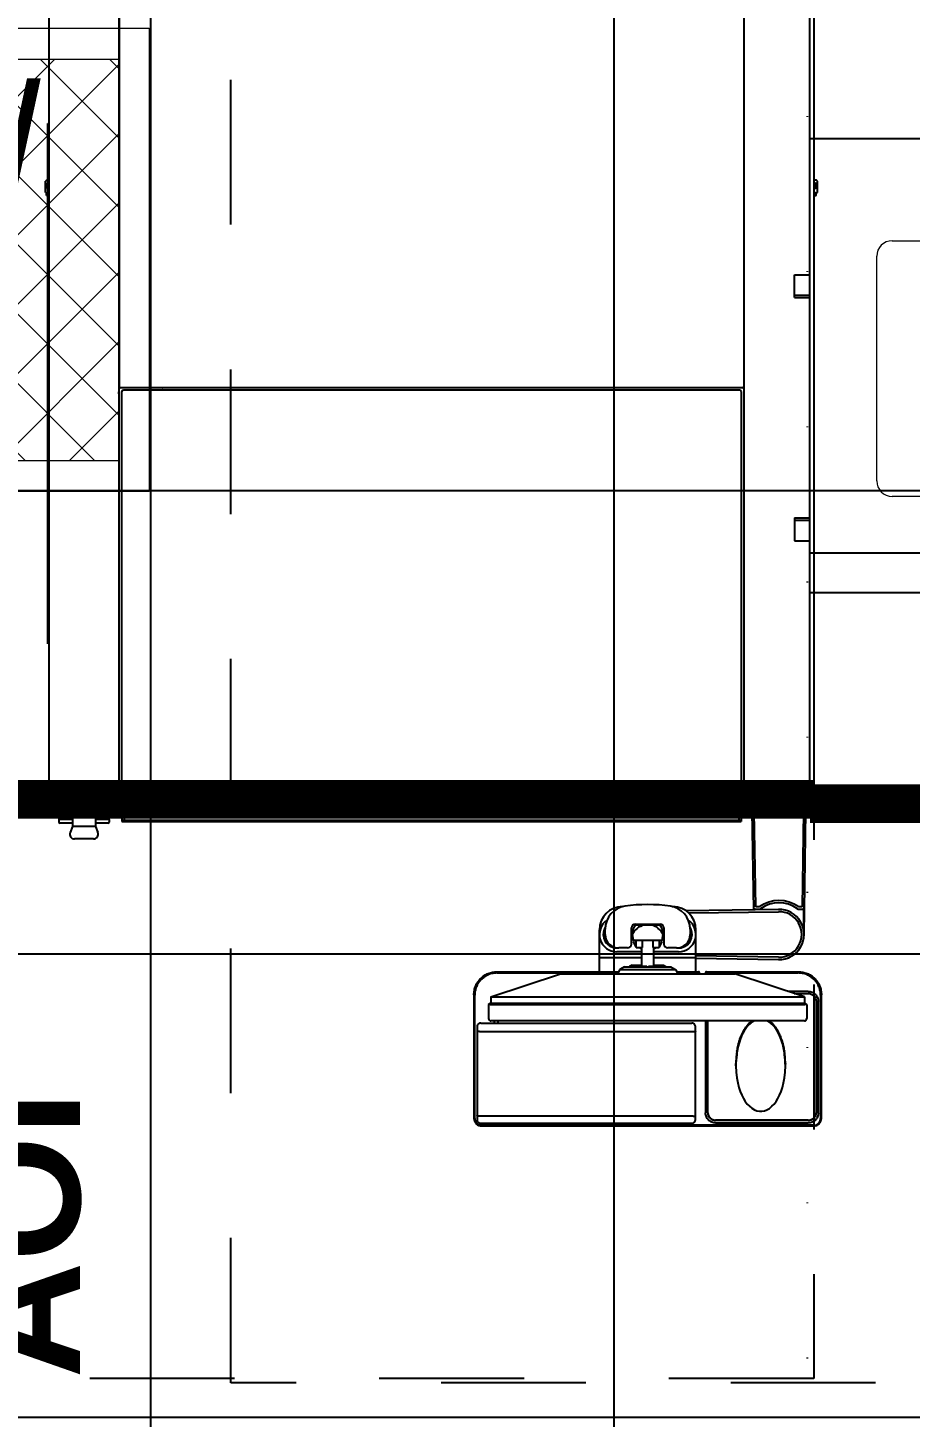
# Model space of a CAD drawing. Header units: centimetres. Extents: x 405564 to 502064, y 46284 to 60634.
# Drawn here: x 455363.8 to 455478.1, y 53962.5 to 54142.5 of the extents above; entities that cross this region are included whole.
import ezdxf
from ezdxf import colors
from ezdxf.entities.mleader import LeaderData, LeaderLine
from ezdxf.math import Vec2, Vec3
from ezdxf.xclip import XClip

# ---------------------------------------------------------------- set-up
doc = ezdxf.new("R2010")
doc.units = ezdxf.units.CM
doc.header["$XCLIPFRAME"] = 0
for name, pattern in [('3+1_3b$0$DASHED', [0.25, 0.125, -0.125]), ('ACAD_ISO07W100', [3, 0, -3]), ('DOT', [0.25, 0, -0.25])]:
    doc.linetypes.add(name, pattern=pattern)
for name, color, linetype in [('---___EB_draft03_cihazlar', 8, 'Continuous'), ('0-KRCN-ASMATAVAN-130426', 8, 'Continuous'), ('AS_DOS_TERAS_UST', 8, 'ACAD_ISO07W100'), ('AS_DUV', 8, 'Continuous'), ('AS_PYZ_BINA', 8, 'Continuous')]:
    doc.layers.add(name, color=color, linetype=linetype)
for name, color, linetype, lineweight in [('0-KRCN-AYDINLATMA-130426', 8, 'Continuous', 9), ('0-KRCN-MİMARİ-220526', 8, 'Continuous', 9), ('OL_Ic', 8, 'Continuous', 9)]:
    doc.layers.add(name, color=color, linetype=linetype, lineweight=lineweight)
doc.styles.add('Kalin02', font='arialbd.ttf')
doc.styles.add('Normal_ITL', font='swissi.ttf')
doc.styles.add('TAHOMA', font='tahoma.ttf')

# ---------------------------------------------------------------- blocks, each defined once
blk = doc.blocks.new('50W 60x60 cm  SIVA ALTI LED ARMATÜR')
at = {"layer": '0-KRCN-AYDINLATMA-130426'}
h = blk.add_hatch(dxfattribs=at)
h.set_pattern_fill('ANSI37', color=256, scale=0.2)
h.paths.add_polyline_path([(-2.6, 2.594), (2.6, 2.594), (2.6, -2.606), (-2.6, -2.606)])
for points in [[(-3, 2.994), (3, 2.994), (3, -3.007), (-3, -3.007)], [(-2.6, 2.594), (2.6, 2.594), (2.6, -2.606), (-2.6, -2.606)]]:
    blk.add_lwpolyline(points, close=True, dxfattribs=at)
at = {"layer": '0-KRCN-AYDINLATMA-130426', "insert": (-2.35, 2.344), "char_height": 1.5, "attachment_point": 1, "style": 'TAHOMA'}
blk.add_mtext_dynamic_manual_height_columns('{\\fTahoma|b0|i0|c162|p34;50W}', width=1.5, gutter_width=1.25, heights=[0], dxfattribs=at)
blk = doc.blocks.new('G$C27E741DA')
at = {"layer": '0-KRCN-AYDINLATMA-130426', "xscale": 10, "yscale": 10, "zscale": 10}
blk.add_blockref('50W 60x60 cm  SIVA ALTI LED ARMATÜR', (17285.47, 6978.47), dxfattribs=at)
blk = doc.blocks.new('AOI')
at = {"layer": '---___EB_draft03_cihazlar', "linetype": 'Continuous'}
for p, q in [((274949.44, -39777.55), (274949.44, -39786.15)), ((274949.64, -39777.35), (275075.74, -39777.35)), ((274970.09, -39777.19), (275037.49, -39777.19)), ((275028.09, -39777.19), (275028.09, -39777.1)), ((275028.13, -39777.1), (275028.09, -39777.1)), ((275028.13, -39777.01), (275028.13, -39777.19)), ((275028.13, -39777.01), (275028.41, -39777.01)), ((275028.41, -39777.01), (275028.41, -39777.19)), ((275028.45, -39777.11), (275028.41, -39777.11)), ((275028.45, -39777.15), (275028.41, -39777.15)), ((275028.48, -39777.1), (275028.45, -39777.13)), ((275028.45, -39777.11), (275028.45, -39777.19)), ((275028.45, -39777.19), (275028.45, -39777.13)), ((275028.54, -39776.85), (275028.47, -39777.19)), ((275028.48, -39777.15), (275028.48, -39777.1)), ((275028.49, -39777.1), (275028.48, -39777.1)), ((275028.49, -39777.1), (275028.48, -39777.1)), ((275028.54, -39776.85), (275029.99, -39776.85)), ((275030.14, -39777), (275029.99, -39776.85)), ((275030.14, -39777), (275030.14, -39777.19)), ((275037.49, -39777.19), (275037.49, -39777.35)), ((274946.84, -39780.35), (274946.84, -39778.75)), ((274947.34, -39778.6), (274946.99, -39778.6)), ((274947.34, -39778.6), (274946.99, -39778.6)), ((274947.34, -39780.35), (274947.34, -39778.6)), ((274948.99, -39778.61), (274947.34, -39778.61)), ((274948.99, -39780.37), (274948.99, -39778.6)), ((274948.99, -39778.6), (274949.14, -39778.6)), ((274949.14, -39778.09), (274949.14, -39780.5)), ((274949.34, -39777.94), (274949.29, -39777.94)), ((274949.34, -39780.5), (274949.34, -39777.94)), ((274949.34, -39777.99), (274949.44, -39777.99)), ((274949.36, -39784.85), (274949.36, -39778.85)), ((274949.44, -39778.85), (274949.36, -39778.85)), ((274944.82, -39783.08), (274944.82, -39780.62)), ((274946.42, -39780.35), (274945.63, -39780.06)), ((274946.42, -39783.35), (274946.42, -39780.35)), ((274948.61, -39780.35), (274946.42, -39780.35)), ((274948.61, -39783.35), (274948.61, -39780.35)), ((274949.36, -39780.5), (274948.61, -39780.5)), ((274949.14, -39780.37), (274948.86, -39780.37)), ((274949.14, -39780.37), (274948.99, -39780.37)), ((274946.42, -39783.35), (274945.63, -39783.64)), ((274948.61, -39783.35), (274946.42, -39783.35)), ((274946.84, -39784.95), (274946.84, -39783.35)), ((274947.34, -39785.1), (274947.34, -39783.35)), ((274949.36, -39783.19), (274948.61, -39783.19)), ((274949.14, -39783.32), (274948.86, -39783.32)), ((274949.14, -39783.32), (274948.86, -39783.32)), ((274948.99, -39785.1), (274948.99, -39783.32)), ((274949.14, -39783.19), (274949.14, -39785.61)), ((274949.34, -39785.76), (274949.34, -39783.19)), ((274947.34, -39785.1), (274946.99, -39785.1)), ((274947.34, -39785.1), (274946.99, -39785.1)), ((274948.99, -39785.09), (274947.34, -39785.09)), ((274948.99, -39785.1), (274949.14, -39785.1)), ((274949.34, -39785.76), (274949.29, -39785.76)), ((274949.34, -39785.71), (274949.44, -39785.71)), ((274949.44, -39784.85), (274949.36, -39784.85)), ((275075.74, -39786.35), (274949.64, -39786.35)), ((275003.34, -39786.35), (275003.34, -39786.43)), ((275075.74, -39786.4), (275003.44, -39786.4)), ((275003.49, -39786.35), (275003.49, -39786.4)), ((275003.54, -39786.35), (275003.54, -39786.4)), ((275025.22, -39786.4), (275025.22, -39786.35)), ((275025.33, -39786.35), (275025.33, -39786.4)), ((275026.23, -39786.4), (275026.23, -39786.35)), ((275026.34, -39786.4), (275026.34, -39786.35)), ((275026.49, -39786.4), (275026.49, -39786.35)), ((275027.02, -39786.35), (275027.02, -39786.4)), ((275027.47, -39786.4), (275027.47, -39786.35)), ((275027.84, -39786.4), (275027.84, -39786.35)), ((275028.13, -39786.35), (275028.13, -39786.4)), ((275028.41, -39786.35), (275028.41, -39786.4)), ((275028.44, -39786.4), (275028.44, -39786.35)), ((275030.14, -39786.35), (275030.14, -39786.4)), ((274947.08, -39786.75), (274947.08, -39787.05)), ((274948.04, -39786.75), (274947.08, -39786.75)), ((274947.08, -39787.05), (274947.08, -39866.65)), ((274948.04, -39787.05), (274947.08, -39787.05)), ((274948.04, -39787.05), (274947.08, -39787.05)), ((274947.25, -39786.75), (274947.25, -39787.05)), ((274947.25, -39787.05), (274947.25, -39866.65)), ((274948.04, -39786.75), (274948.04, -39787.05)), ((274948.04, -39786.75), (274949.04, -39786.75)), ((274948.04, -39787.05), (274948.04, -39866.65)), ((274949.04, -39787.05), (274948.04, -39787.05)), ((274948.44, -39787.05), (274948.44, -39866.65)), ((274949.44, -39787.05), (274948.44, -39787.05)), ((274949.04, -39786.75), (274949.04, -39787.05)), ((274949.44, -39786.75), (274949.04, -39786.75)), ((274949.04, -39787.05), (274949.04, -39866.65)), ((274949.44, -39787.05), (274949.04, -39787.05)), ((274949.44, -39786.75), (274949.44, -39786.95)), ((274949.44, -39786.95), (274949.44, -39866.75)), ((274949.64, -39786.75), (274949.62, -39786.75)), ((274949.64, -39786.75), (275002.74, -39786.75)), ((275002.94, -39798.85), (275002.94, -39786.95)), ((275003.24, -39798.55), (275003.24, -39786.6)), ((275002.94, -39866.75), (275002.94, -39798.85)), ((275003.24, -39867.1), (275003.24, -39798.55)), ((274907.64, -39833.35), (274907.64, -39876.35)), ((274907.73, -39876.35), (274907.73, -39833.35)), ((274907.98, -39833.25), (274907.98, -39860.55)), ((274920.47, -39832.75), (274908.47, -39832.75)), ((274908.62, -39832.45), (274924.56, -39832.45)), ((274924.57, -39832.35), (274908.63, -39832.35)), ((274908.92, -39860.75), (274908.92, -39833.05)), ((274919.85, -39833.05), (274919.85, -39860.75)), ((274920.97, -39833.25), (274920.97, -39835)), ((274920.96, -39835), (274921.25, -39835)), ((274921.25, -39875.15), (274921.25, -39834.55)), ((274923.35, -39834.25), (274921.55, -39834.25)), ((274923.35, -39834.25), (274923.55, -39834.45)), ((274923.35, -39834.55), (274923.35, -39875.15)), ((274923.55, -39834.45), (274923.55, -39875.25)), ((274924.35, -39834.55), (274923.55, -39834.55)), ((274924.35, -39834.55), (274927.35, -39843.55)), ((274924.35, -39834.55), (274924.35, -39875.15)), ((274920.96, -39835.5), (274921.25, -39835.5)), ((274920.97, -39835.5), (274920.97, -39860.55)), ((274927.45, -39835.35), (274927.45, -39850.99)), ((274927.56, -39851.05), (274927.56, -39835.35)), ((274927.61, -39835.35), (274927.61, -39851.08)), ((274927.35, -39843.55), (274927.35, -39866.15)), ((274927.61, -39848.6), (274933.04, -39848.6)), ((274929.44, -39848.6), (274929.44, -39854.1)), ((274932.44, -39849.35), (274933.13, -39849.35)), ((274927.91, -39851.25), (274927.35, -39850.93)), ((274928.25, -39851.85), (274927.91, -39851.25)), ((274927.91, -39851.25), (274927.91, -39858.45)), ((274930.19, -39854.1), (274930.19, -39850.85)), ((274930.69, -39852.25), (274930.69, -39851.1)), ((274928.25, -39851.85), (274928.25, -39857.85)), ((274928.28, -39852.48), (274928.25, -39852.46)), ((274928.48, -39852.82), (274928.28, -39852.48)), ((274928.28, -39854.75), (274928.28, -39852.48)), ((274928.48, -39852.82), (274928.48, -39854.07)), ((274931.5, -39852.99), (274930.75, -39853.37)), ((274931.19, -39852.75), (274933.29, -39852.75)), ((274931.72, -39853.1), (274931.5, -39852.99)), ((274932.44, -39852.85), (274931.72, -39852.99)), ((274931.72, -39852.99), (274931.72, -39856.71)), ((274928.25, -39854.75), (274928.28, -39854.75)), ((274928.28, -39854.95), (274928.25, -39854.95)), ((274928.28, -39854.07), (274928.48, -39854.07)), ((274928.28, -39854.1), (274930.75, -39854.1)), ((274928.28, -39857.22), (274928.28, -39854.95)), ((274930.75, -39853.37), (274930.75, -39854.1)), ((274930.75, -39853.37), (274931.72, -39853.37)), ((274931.72, -39854.12), (274930.75, -39854.12)), ((274933.64, -39856.45), (274933.64, -39853.25)), ((274933.79, -39853.25), (274933.79, -39856.45)), ((274930.75, -39855.6), (274928.28, -39855.6)), ((274928.48, -39855.62), (274928.28, -39855.62)), ((274928.48, -39855.62), (274928.48, -39856.88)), ((274929.44, -39855.6), (274929.44, -39861.1)), ((274930.19, -39858.85), (274930.19, -39855.6)), ((274930.75, -39855.57), (274931.72, -39855.57)), ((274930.75, -39855.6), (274930.75, -39856.32)), ((274930.75, -39856.32), (274931.5, -39856.71)), ((274931.72, -39856.32), (274930.75, -39856.32)), ((274931.5, -39856.71), (274931.72, -39856.6)), ((274931.72, -39856.71), (274932.44, -39856.85)), ((274927.91, -39858.45), (274927.35, -39858.77)), ((274928.25, -39857.85), (274927.91, -39858.45)), ((274928.28, -39857.22), (274928.25, -39857.24)), ((274928.48, -39856.88), (274928.28, -39857.22)), ((274930.69, -39858.6), (274930.69, -39857.45)), ((274933.29, -39856.95), (274931.19, -39856.95)), ((274936.04, -39858.03), (274936.04, -39858.1)), ((274927.45, -39858.71), (274927.45, -39861.5)), ((274927.56, -39861.45), (274927.56, -39858.64)), ((274927.61, -39858.61), (274927.61, -39861.45)), ((274933.13, -39860.35), (274932.44, -39860.35)), ((274935.22, -39860.15), (274935.39, -39871.81)), ((274935.69, -39871.8), (274935.51, -39859.79)), ((274908.47, -39861.05), (274920.47, -39861.05)), ((274927.45, -39861.5), (274927.35, -39861.5)), ((274927.35, -39861.55), (274927.46, -39861.55)), ((274927.5, -39861.54), (274927.45, -39861.5)), ((274927.52, -39861.55), (274927.5, -39861.55)), ((274927.61, -39861.1), (274933.04, -39861.1)), ((274929.35, -39861.1), (274929.19, -39871.8)), ((274929.49, -39871.81), (274929.65, -39861.1)), ((274908.03, -39863.65), (274908.03, -39875.65)), ((274908.35, -39875.65), (274908.35, -39863.65)), ((274908.37, -39875.65), (274908.37, -39863.65)), ((274921.25, -39862.35), (274909.32, -39862.35)), ((274909.35, -39862.65), (274921.25, -39862.65)), ((274927.46, -39862.35), (274927.35, -39862.35)), ((274927.35, -39862.4), (274927.45, -39862.4)), ((274927.45, -39862.4), (274927.5, -39862.36)), ((274927.45, -39862.4), (274927.45, -39874.35)), ((274927.52, -39862.35), (274927.5, -39862.35)), ((274927.56, -39874.35), (274927.56, -39862.45)), ((274927.61, -39862.45), (274927.61, -39874.35)), ((274915.42, -39866.28), (274915.62, -39866.28)), ((274915.62, -39866.28), (274915.73, -39866.28)), ((274917.77, -39866.49), (274917.11, -39866.38)), ((274917.18, -39866.42), (274917.18, -39866.42)), ((274917.18, -39866.42), (274917.25, -39866.42)), ((274917.25, -39866.42), (274917.26, -39866.42)), ((274917.26, -39866.4), (274917.26, -39866.4)), ((274924.35, -39875.15), (274927.35, -39866.15)), ((274947.08, -39866.65), (274947.08, -39866.95)), ((274948.04, -39866.65), (274947.08, -39866.65)), ((274948.04, -39866.65), (274947.08, -39866.65)), ((274948.04, -39866.95), (274947.08, -39866.95)), ((274947.25, -39866.65), (274947.25, -39866.95)), ((274948.04, -39866.65), (274948.04, -39866.95)), ((274948.04, -39866.65), (274949.04, -39866.65)), ((274949.04, -39866.95), (274948.04, -39866.95)), ((274949.44, -39866.65), (274948.44, -39866.65)), ((274949.04, -39866.65), (274949.04, -39866.95)), ((274949.44, -39866.65), (274949.04, -39866.65)), ((274949.44, -39866.95), (274949.04, -39866.95)), ((274949.44, -39866.75), (274949.44, -39866.95)), ((274949.44, -39867.55), (274949.44, -39876.15)), ((274949.62, -39866.95), (274949.64, -39866.95)), ((275002.74, -39866.95), (274949.64, -39866.95)), ((274949.64, -39867.35), (275075.74, -39867.35)), ((275075.74, -39867.3), (275003.44, -39867.3)), ((275014.94, -39867.35), (275014.94, -39867.3)), ((274948.42, -39868.35), (274935.64, -39868.55)), ((274935.64, -39868.65), (274935.79, -39868.65)), ((274935.72, -39868.84), (274935.72, -39869.29)), ((274936.02, -39868.84), (274948.34, -39868.65)), ((274936.02, -39869.29), (274936.02, -39868.84)), ((274948.34, -39868.55), (274948.39, -39868.5)), ((274948.34, -39869.65), (274948.34, -39868.55)), ((274948.39, -39869.7), (274948.39, -39868.5)), ((274948.44, -39868.5), (274948.39, -39868.5)), ((274948.42, -39868.35), (274948.44, -39868.37)), ((274948.42, -39868.35), (274948.42, -39868.5)), ((274948.44, -39875.35), (274948.44, -39868.35)), ((274949.39, -39867.85), (274948.94, -39867.85)), ((274949.44, -39867.9), (274949.39, -39867.85)), ((274949.39, -39867.85), (274949.39, -39875.85)), ((274948.34, -39869.65), (274948.39, -39869.7)), ((274948.44, -39869.7), (274948.39, -39869.7)), ((274948.42, -39869.7), (274948.42, -39874)), ((274915.42, -39872.68), (274915.62, -39872.68)), ((274915.72, -39872.68), (274915.62, -39872.68)), ((274915.72, -39872.68), (274916.39, -39872.65)), ((274916.39, -39872.65), (274917.11, -39872.58)), ((274917.25, -39872.54), (274917.18, -39872.54)), ((274917.18, -39872.54), (274917.18, -39872.54)), ((274917.26, -39872.54), (274917.25, -39872.54)), ((274917.26, -39872.56), (274917.26, -39872.56)), ((274924.79, -39873.83), (274924.79, -39875.65)), ((274925.06, -39875.65), (274925.06, -39873.01)), ((274935.72, -39874.41), (274935.72, -39874.86)), ((274936.02, -39874.86), (274936.02, -39874.41)), ((274948.34, -39874.05), (274948.39, -39874)), ((274948.34, -39875.15), (274948.34, -39874.05)), ((274948.44, -39874), (274948.39, -39874)), ((274948.39, -39875.2), (274948.39, -39874)), ((274923.35, -39875.45), (274921.55, -39875.45)), ((274923.35, -39875.45), (274923.55, -39875.25)), ((274924.35, -39875.15), (274923.55, -39875.15)), ((274932.39, -39875.1), (274948.42, -39875.35)), ((274935.79, -39875.05), (274933.15, -39875.01)), ((274948.34, -39875.05), (274936.02, -39874.86)), ((274948.34, -39875.15), (274948.39, -39875.2)), ((274948.44, -39875.2), (274948.39, -39875.2)), ((274948.42, -39875.2), (274948.42, -39875.35)), ((274948.44, -39875.33), (274948.42, -39875.35)), ((274948.94, -39875.85), (274949.39, -39875.85)), ((274949.44, -39875.8), (274949.39, -39875.85)), ((275075.74, -39876.35), (274949.64, -39876.35)), ((275028.09, -39876.6), (275028.09, -39876.51)), ((275028.13, -39876.51), (275028.13, -39876.69)), ((275028.41, -39876.51), (275028.41, -39876.69)), ((275028.45, -39876.55), (275028.41, -39876.55)), ((275028.45, -39876.59), (275028.45, -39876.51)), ((275028.45, -39876.57), (275028.45, -39876.51)), ((275028.47, -39876.51), (275028.54, -39876.85)), ((275028.48, -39876.6), (275028.48, -39876.55)), ((275030.14, -39876.7), (275030.14, -39876.51)), ((275037.49, -39876.51), (275037.49, -39876.35)), ((274924.56, -39877.25), (274908.62, -39877.25)), ((274908.63, -39877.35), (274924.57, -39877.35)), ((274909.32, -39876.95), (274923.77, -39876.95)), ((274923.79, -39876.65), (274909.35, -39876.65)), ((275028.13, -39876.6), (275028.09, -39876.6)), ((275028.13, -39876.69), (275028.41, -39876.69)), ((275028.45, -39876.59), (275028.41, -39876.59)), ((275028.48, -39876.6), (275028.45, -39876.57)), ((275028.49, -39876.6), (275028.48, -39876.6)), ((275028.49, -39876.6), (275028.48, -39876.6)), ((275028.54, -39876.85), (275029.99, -39876.85)), ((275029.99, -39876.85), (275030.14, -39876.7))]:
    blk.add_line(p, q, dxfattribs=at)
at = {"layer": '---___EB_draft03_cihazlar', "color": 1, "const_width": 5}
blk.add_lwpolyline([(274949.94, -39876.35), (274949.94, -39766.35)], dxfattribs=at)
at = {"layer": '---___EB_draft03_cihazlar', "color": 1, "linetype": '3+1_3b$0$DASHED', "ltscale": 150}
blk.add_lwpolyline([(274874.94, -39766.35), (275150.94, -39766.35), (275150.94, -39876.35), (274874.94, -39876.35)], close=True, dxfattribs=at)
at = {"layer": '---___EB_draft03_cihazlar', "color": 1}
blk.add_lwpolyline([(274949.94, -39766.35), (275075.94, -39766.35), (275075.94, -39876.35), (274949.94, -39876.35), (274949.94, -39766.35)], dxfattribs=at)
at = {"layer": '---___EB_draft03_cihazlar', "linetype": 'Continuous'}
for points in [[(274908.47, -39832.75), (274908.41, -39832.75), (274908.29, -39832.79), (274908.18, -39832.85), (274908.08, -39832.94), (274908.02, -39833.05), (274907.98, -39833.18), (274907.98, -39833.25)], [(274907.98, -39860.55), (274907.98, -39860.62), (274908.02, -39860.74), (274908.08, -39860.85), (274908.17, -39860.94), (274908.28, -39861.01), (274908.4, -39861.04), (274908.47, -39861.05)], [(274915.42, -39866.28), (274914.61, -39866.31), (274913.87, -39866.39), (274913.22, -39866.51), (274912.63, -39866.66), (274912.11, -39866.83), (274911.63, -39867.03), (274911.21, -39867.24), (274910.82, -39867.48), (274910.48, -39867.74), (274910.18, -39868.03), (274909.93, -39868.35), (274909.74, -39868.67), (274909.61, -39868.99), (274909.55, -39869.32), (274909.55, -39869.64), (274909.61, -39869.96), (274909.74, -39870.29), (274909.92, -39870.61), (274910.18, -39870.93), (274910.48, -39871.22), (274910.82, -39871.48), (274911.2, -39871.72), (274911.63, -39871.93), (274912.1, -39872.13), (274912.63, -39872.3), (274913.22, -39872.45), (274913.88, -39872.57), (274914.61, -39872.65), (274915.42, -39872.68)], [(274917.11, -39866.38), (274916.39, -39866.31), (274915.73, -39866.28)], [(274921.25, -39868.42), (274921.19, -39868.32), (274920.93, -39868.01), (274920.61, -39867.72), (274920.25, -39867.46), (274919.85, -39867.22), (274919.4, -39867), (274918.91, -39866.81), (274918.36, -39866.64), (274917.77, -39866.49)], [(274917.11, -39872.58), (274917.77, -39872.46), (274918.36, -39872.32), (274918.91, -39872.15), (274919.4, -39871.95), (274919.85, -39871.74), (274920.26, -39871.5), (274920.61, -39871.23), (274920.93, -39870.95), (274921.19, -39870.64), (274921.25, -39870.54)]]:
    blk.add_lwpolyline(points, dxfattribs=at)
for centre, radius, start, end in [((274949.64, -39777.55), 0.2, 90, 180), ((275029.39, -39777.35), 0.4, 23.7878, 156.2122), ((275029.39, -39777.35), 0.225, 46.0426, 133.9574), ((275029.39, -39777.35), 0.2, 53.1454, 126.8609), ((274946.99, -39778.75), 0.15, 90, 180), ((274949.29, -39778.09), 0.15, 90, 180), ((274945.42, -39780.62), 0.6, 70, 180), ((274948.86, -39780.77), 0.4, 90, 128.9044), ((274945.42, -39783.08), 0.6, 180, 290), ((274948.86, -39782.92), 0.4, 231.0956, 270), ((274946.99, -39784.95), 0.15, 180, 270), ((274949.29, -39785.61), 0.15, 180, 270), ((274949.64, -39786.15), 0.2, 180, 270), ((275002.59, -39786), 0.375, 250.2243, 289.7757), ((275003.44, -39786.6), 0.2, 90, 180), ((275004.54, -39786.8), 1, 153.1583, 156.2881), ((274949.62, -39786.96), 0.21, 90, 150.5709), ((274949.64, -39786.95), 0.2, 90, 180), ((275002.74, -39786.95), 0.2, 0, 90), ((275002.59, -39792), 0.375, 340.247, 19.753), ((274908.63, -39833.33), 0.984, 90.0005, 91.2595), ((274920.47, -39833.25), 0.497, 0.0004, 1.04), ((274921.55, -39834.55), 0.3, 90, 180), ((274932.44, -39850.85), 2.25, 34.0798, 180), ((274932.44, -39850.85), 1.75, 58.069, 185.1091), ((274932.44, -39851.1), 1.75, 90, 180), ((274932.44, -39850.85), 1.7, 61.474, 172.6901), ((274933.04, -39851.6), 3, 0, 90), ((274933.13, -39852.35), 3, 8.4565, 90), ((274931.19, -39852.25), 0.5, 180, 270), ((274932.44, -39854.85), 2, 53.1301, 115.0305), ((274931.47, -39854.85), 2.23, 12.1655, 64.0094), ((274933.29, -39853.25), 0.5, 0, 90), ((274916.31, -39854.85), 20, 351.5435, 8.4565), ((274932.44, -39854.85), 2, 147.681, 157.9587), ((274932.44, -39854.85), 2, 202.0428, 212.3171), ((274932.44, -39854.85), 2, 244.9726, 306.8699), ((274931.47, -39854.85), 2.23, 295.9906, 347.8345), ((274933.29, -39856.45), 0.5, 270, 0), ((274931.19, -39857.45), 0.5, 90, 180), ((274933.04, -39858.1), 3, 270, 0), ((274933.13, -39857.35), 3, 270, 351.5435), ((274932.44, -39858.85), 2.25, 180, 325.9146), ((274932.44, -39858.6), 1.75, 180, 270), ((274932.44, -39858.85), 1.75, 175.0519, 301.8838), ((274932.44, -39858.85), 1.7, 187.2287, 298.6076), ((274920.47, -39860.55), 0.497, 358.9604, 359.9996), ((274915.42, -39877.43), 11.15, 82.4855, 90.0033), ((274915.62, -39877.31), 11.03, 83.4158, 89.4113), ((274915.67, -39876.8), 10.52, 81.7369, 83.3731), ((274915.7, -39876.61), 10.33, 81.3064, 81.7323), ((274949.64, -39866.75), 0.2, 180, 270), ((274949.62, -39866.74), 0.21, 209.427, 270), ((274949.64, -39867.55), 0.2, 90, 180), ((275002.74, -39866.75), 0.2, 270, 0), ((275003.44, -39867.1), 0.2, 180, 270), ((274918.75, -39869.99), 2.87, 40.909, 45.5049), ((274936.02, -39868.84), 0.3, 90.8938, 180), ((274936.02, -39869.29), 0.3, 180, 215.5472), ((274932.44, -39871.85), 4.4, 324.4528, 35.5472), ((274948.94, -39868.35), 0.5, 90, 180), ((274918.75, -39868.97), 2.87, 314.4951, 319.0905), ((274932.44, -39871.85), 4.1, 324.4528, 35.5472), ((274915.43, -39861.6), 11.08, 269.974, 277.5372), ((274915.62, -39861.74), 10.94, 270.5156, 276.6104), ((274915.68, -39862.21), 10.47, 276.6232, 278.3937), ((274915.7, -39862.36), 10.32, 278.3956, 278.6957), ((274932.44, -39871.85), 3.25, 179.1574, 0.8426), ((274932.44, -39871.85), 2.95, 179.1574, 0.8426), ((274936.02, -39874.41), 0.3, 144.4528, 180), ((274921.55, -39875.15), 0.3, 180, 270), ((274936.02, -39874.86), 0.3, 180, 269.1062), ((274948.94, -39875.35), 0.5, 180, 270), ((274949.64, -39876.15), 0.2, 180, 270), ((275029.39, -39876.35), 0.4, 203.6323, 336.3677), ((275029.39, -39876.35), 0.225, 225.9097, 314.0903), ((275029.39, -39876.35), 0.2, 255, 306.8546), ((274923.79, -39875.67), 0.983, 270.0003, 271.0009), ((274924.57, -39874.39), 2.96, 270.0003, 271.0034)]:
    blk.add_arc(centre, radius, start, end, dxfattribs=at)
for centre, major_axis, ratio, start_param, end_param in [((275025.84, -39786.68), (0.3, 0), 0.999712, 1.231318, 1.910275), ((274923.65, -39834.55), (0, 0.3), 1, 0.785398, 1.570796), ((274927.45, -39861.45), (-0.0737, 0.0737), 0.916331, -3.883358, -3.459327), ((274927.45, -39861.45), (0.108, 0), 0.923062, -1.146765, 0), ((274927.53, -39861.45), (0.0737, 0.0737), 0.916331, -2.399828, -1.975797), ((274927.52, -39861.45), (0, 0.1), 0.909039, -2.717562, -1.570796), ((274927.45, -39862.45), (0.0737, 0.0737), 0.916331, 0.317734, 0.741765), ((274927.45, -39862.45), (0.108, 0), 0.923062, 0, 1.146765), ((274927.53, -39862.45), (-0.0737, 0.0737), 0.916331, -1.165796, -0.741765), ((274927.52, -39862.45), (0, 0.1), 0.909039, -1.570796, -0.424031), ((274915.52, -39869.48), (5.98, 0), 0.535371, 1.275628, 1.325577), ((274915.51, -39869.48), (5.98, 0), 0.535371, 0.498535, 1.273422), ((274915.52, -39869.48), (5.98, 0), 0.535371, 0.440849, 1.274202), ((274915.51, -39869.48), (5.98, 0), 0.535371, -1.273422, -0.498533), ((274915.52, -39869.48), (5.98, 0), 0.535371, -1.169195, -0.440854), ((274915.52, -39869.48), (5.98, 0), 0.535371, -1.325577, -1.275588), ((274923.65, -39875.15), (0, 0.3), 1, -4.712389, -3.926991)]:
    blk.add_ellipse(centre, major_axis=major_axis, ratio=ratio, start_param=start_param, end_param=end_param, dxfattribs=at)
for points, knots in [([(274908.61, -39832.35), (274908.48, -39832.35), (274908.23, -39832.41), (274907.9, -39832.63), (274907.69, -39832.96), (274907.64, -39833.22), (274907.64, -39833.35)], [0, 0, 0, 0, 0.249602, 0.4994, 0.749555, 1, 1, 1, 1]), ([(274908.62, -39832.45), (274908.51, -39832.45), (274908.27, -39832.5), (274907.97, -39832.7), (274907.77, -39833), (274907.73, -39833.23), (274907.73, -39833.35)], [0, 0, 0, 0, 0.249581, 0.499377, 0.749539, 1, 1, 1, 1]), ([(274908.92, -39833.05), (274908.92, -39833.01), (274908.92, -39832.96), (274908.93, -39832.88), (274908.94, -39832.84), (274908.95, -39832.8), (274908.96, -39832.77), (274908.98, -39832.75), (274908.99, -39832.75)], [0, 0, 0, 0, 0.361649, 0.525795, 0.670939, 0.79255, 0.887524, 1, 1, 1, 1]), ([(274919.85, -39833.05), (274919.85, -39833.03), (274919.85, -39832.99), (274919.85, -39832.94), (274919.85, -39832.88), (274919.85, -39832.85), (274919.85, -39832.82), (274919.85, -39832.8), (274919.85, -39832.79), (274919.85, -39832.77), (274919.85, -39832.76), (274919.85, -39832.76), (274919.84, -39832.75), (274919.84, -39832.75), (274919.84, -39832.75), (274919.84, -39832.75)], [0, 0, 0, 0, 0.195607, 0.383892, 0.556877, 0.708132, 0.773835, 0.832039, 0.882194, 0.923894, 0.956743, 0.980425, 0.994806, 0.998504, 1, 1, 1, 1]), ([(274920.97, -39833.24), (274920.97, -39833.18), (274920.94, -39833.05), (274920.83, -39832.88), (274920.66, -39832.78), (274920.53, -39832.75), (274920.47, -39832.75)], [0, 0, 0, 0, 0.250162, 0.500186, 0.750109, 1, 1, 1, 1]), ([(274927.45, -39835.35), (274927.45, -39835.16), (274927.42, -39834.78), (274927.25, -39834.23), (274926.98, -39833.73), (274926.62, -39833.29), (274926.18, -39832.92), (274925.68, -39832.65), (274925.13, -39832.49), (274924.75, -39832.45), (274924.56, -39832.45)], [0, 0, 0, 0, 0.125234, 0.250433, 0.375565, 0.500611, 0.625564, 0.750431, 0.875233, 1, 1, 1, 1]), ([(274927.56, -39835.35), (274927.56, -39835.15), (274927.52, -39834.76), (274927.35, -39834.19), (274927.07, -39833.67), (274926.7, -39833.21), (274926.24, -39832.84), (274925.72, -39832.56), (274925.16, -39832.39), (274924.77, -39832.35), (274924.57, -39832.35)], [0, 0, 0, 0, 0.125234, 0.250432, 0.375564, 0.500611, 0.625564, 0.750432, 0.875234, 1, 1, 1, 1]), ([(274924.62, -39832.35), (274924.82, -39832.35), (274925.21, -39832.39), (274925.78, -39832.56), (274926.3, -39832.84), (274926.75, -39833.21), (274927.13, -39833.67), (274927.4, -39834.19), (274927.57, -39834.76), (274927.61, -39835.15), (274927.61, -39835.35)], [0, 0, 0, 0, 0.124766, 0.249568, 0.374436, 0.499389, 0.624436, 0.749568, 0.874766, 1, 1, 1, 1]), ([(274920.96, -39835), (274920.95, -39835), (274920.95, -39835.01), (274920.94, -39835.02), (274920.94, -39835.04), (274920.94, -39835.07), (274920.93, -39835.11), (274920.93, -39835.17), (274920.93, -39835.22), (274920.93, -39835.25)], [0, 0, 0, 0, 0.028587, 0.088163, 0.180861, 0.304197, 0.453649, 0.62381, 1, 1, 1, 1]), ([(274920.93, -39835.25), (274920.93, -39835.28), (274920.93, -39835.33), (274920.93, -39835.39), (274920.94, -39835.42), (274920.94, -39835.45), (274920.94, -39835.48), (274920.95, -39835.49), (274920.95, -39835.5), (274920.96, -39835.5)], [0, 0, 0, 0, 0.37619, 0.546351, 0.695803, 0.819139, 0.911837, 0.971413, 1, 1, 1, 1]), ([(274908.92, -39860.75), (274908.92, -39860.79), (274908.92, -39860.84), (274908.93, -39860.91), (274908.94, -39860.96), (274908.95, -39861), (274908.96, -39861.03), (274908.98, -39861.05), (274908.99, -39861.05)], [0, 0, 0, 0, 0.361649, 0.525795, 0.670939, 0.79255, 0.887524, 1, 1, 1, 1]), ([(274919.85, -39860.75), (274919.85, -39860.77), (274919.85, -39860.81), (274919.85, -39860.86), (274919.85, -39860.91), (274919.85, -39860.95), (274919.85, -39860.98), (274919.85, -39861), (274919.85, -39861.01), (274919.85, -39861.03), (274919.85, -39861.04), (274919.85, -39861.04), (274919.84, -39861.05), (274919.84, -39861.05), (274919.84, -39861.05), (274919.84, -39861.05)], [0, 0, 0, 0, 0.195607, 0.383892, 0.556877, 0.708132, 0.773835, 0.832039, 0.882194, 0.923894, 0.956743, 0.980425, 0.994806, 0.998504, 1, 1, 1, 1]), ([(274920.47, -39861.05), (274920.53, -39861.05), (274920.66, -39861.02), (274920.83, -39860.92), (274920.94, -39860.75), (274920.97, -39860.62), (274920.97, -39860.56)], [0, 0, 0, 0, 0.24989, 0.499814, 0.749839, 1, 1, 1, 1]), ([(274908.03, -39863.65), (274908.03, -39863.48), (274908.09, -39863.14), (274908.38, -39862.71), (274908.81, -39862.42), (274909.15, -39862.35), (274909.32, -39862.35)], [0, 0, 0, 0, 0.250461, 0.500623, 0.750419, 1, 1, 1, 1]), ([(274908.35, -39863.65), (274908.35, -39863.52), (274908.4, -39863.26), (274908.63, -39862.92), (274908.96, -39862.7), (274909.22, -39862.65), (274909.35, -39862.65)], [0, 0, 0, 0, 0.250459, 0.500623, 0.750422, 1, 1, 1, 1]), ([(274909.35, -39862.65), (274909.22, -39862.65), (274908.96, -39862.71), (274908.64, -39862.93), (274908.42, -39863.26), (274908.37, -39863.52), (274908.37, -39863.65)], [0, 0, 0, 0, 0.249601, 0.499396, 0.74955, 1, 1, 1, 1]), ([(274916.97, -39866.38), (274916.98, -39866.38), (274917, -39866.39), (274917.01, -39866.41), (274917.01, -39866.42)], [0, 0, 0, 0, 0.499388, 1, 1, 1, 1]), ([(274917.26, -39866.4), (274917.49, -39866.44), (274917.93, -39866.52), (274918.57, -39866.69), (274919.16, -39866.89), (274919.71, -39867.14), (274920.2, -39867.41), (274920.74, -39867.8), (274921.08, -39868.16), (274921.25, -39868.42)], [0, 0, 0, 0, 0.149006, 0.293022, 0.430805, 0.56131, 0.683752, 0.797695, 1, 1, 1, 1]), ([(274920.92, -39868.11), (274921.02, -39868.22), (274921.13, -39868.38), (274921.23, -39868.54), (274921.25, -39868.59)], [0, 0, 0, 0, 0.749745, 1, 1, 1, 1]), ([(274921.25, -39868.61), (274921.23, -39868.56), (274921.13, -39868.39), (274921.01, -39868.23), (274920.92, -39868.12)], [0, 0, 0, 0, 0.250271, 1, 1, 1, 1]), ([(274921.25, -39870.55), (274921.08, -39870.8), (274920.74, -39871.16), (274920.19, -39871.55), (274919.71, -39871.82), (274919.16, -39872.07), (274918.56, -39872.27), (274917.93, -39872.44), (274917.49, -39872.52), (274917.26, -39872.56)], [0, 0, 0, 0, 0.202391, 0.31636, 0.43881, 0.569307, 0.707066, 0.851043, 1, 1, 1, 1]), ([(274920.92, -39870.84), (274920.95, -39870.8), (274921.08, -39870.65), (274921.18, -39870.48), (274921.25, -39870.35)], [0, 0, 0, 0, 0.250193, 1, 1, 1, 1]), ([(274921.25, -39870.37), (274921.23, -39870.41), (274921.13, -39870.58), (274921.02, -39870.74), (274920.92, -39870.85)], [0, 0, 0, 0, 0.250255, 1, 1, 1, 1]), ([(274917.01, -39872.53), (274917.01, -39872.55), (274917, -39872.57), (274916.98, -39872.58), (274916.97, -39872.58)], [0, 0, 0, 0, 0.500612, 1, 1, 1, 1]), ([(274924.56, -39877.25), (274924.75, -39877.25), (274925.13, -39877.21), (274925.68, -39877.05), (274926.18, -39876.78), (274926.62, -39876.41), (274926.98, -39875.97), (274927.25, -39875.47), (274927.42, -39874.92), (274927.45, -39874.54), (274927.45, -39874.35)], [0, 0, 0, 0, 0.124767, 0.249569, 0.374436, 0.499389, 0.624435, 0.749567, 0.874766, 1, 1, 1, 1]), ([(274927.61, -39874.35), (274927.61, -39874.55), (274927.57, -39874.94), (274927.4, -39875.5), (274927.13, -39876.03), (274926.75, -39876.48), (274926.3, -39876.86), (274925.78, -39877.14), (274925.21, -39877.31), (274924.82, -39877.35), (274924.62, -39877.35)], [0, 0, 0, 0, 0.125234, 0.250432, 0.375564, 0.500611, 0.625564, 0.750432, 0.875234, 1, 1, 1, 1]), ([(274924.62, -39877.35), (274924.82, -39877.35), (274925.2, -39877.3), (274925.76, -39877.12), (274926.27, -39876.84), (274926.72, -39876.47), (274927.08, -39876.01), (274927.36, -39875.49), (274927.52, -39874.93), (274927.56, -39874.54), (274927.56, -39874.35)], [0, 0, 0, 0, 0.124782, 0.249579, 0.374448, 0.499401, 0.624447, 0.749576, 0.874771, 1, 1, 1, 1]), ([(274907.64, -39876.35), (274907.64, -39876.48), (274907.69, -39876.74), (274907.91, -39877.07), (274908.24, -39877.3), (274908.5, -39877.35), (274908.63, -39877.35)], [0, 0, 0, 0, 0.250459, 0.500623, 0.750422, 1, 1, 1, 1]), ([(274907.73, -39876.35), (274907.73, -39876.47), (274907.77, -39876.7), (274907.97, -39877), (274908.27, -39877.2), (274908.51, -39877.25), (274908.62, -39877.25)], [0, 0, 0, 0, 0.250461, 0.500623, 0.750419, 1, 1, 1, 1]), ([(274909.32, -39876.95), (274909.15, -39876.95), (274908.81, -39876.88), (274908.38, -39876.59), (274908.09, -39876.16), (274908.03, -39875.82), (274908.03, -39875.65)], [0, 0, 0, 0, 0.249581, 0.499377, 0.749539, 1, 1, 1, 1]), ([(274909.35, -39876.65), (274909.22, -39876.65), (274908.96, -39876.6), (274908.63, -39876.37), (274908.4, -39876.04), (274908.35, -39875.78), (274908.35, -39875.65)], [0, 0, 0, 0, 0.249578, 0.499377, 0.749541, 1, 1, 1, 1]), ([(274908.37, -39875.65), (274908.37, -39875.78), (274908.42, -39876.04), (274908.64, -39876.37), (274908.96, -39876.59), (274909.22, -39876.65), (274909.35, -39876.65)], [0, 0, 0, 0, 0.25045, 0.500604, 0.750399, 1, 1, 1, 1]), ([(274925.06, -39875.65), (274925.06, -39875.82), (274924.99, -39876.16), (274924.71, -39876.59), (274924.28, -39876.88), (274923.94, -39876.95), (274923.77, -39876.95)], [0, 0, 0, 0, 0.250461, 0.500623, 0.750419, 1, 1, 1, 1]), ([(274924.79, -39875.65), (274924.79, -39875.78), (274924.74, -39876.04), (274924.52, -39876.37), (274924.2, -39876.59), (274923.94, -39876.65), (274923.81, -39876.65)], [0, 0, 0, 0, 0.250448, 0.500604, 0.750402, 1, 1, 1, 1])]:
    blk.add_open_spline(points, degree=3, knots=knots, dxfattribs=at)
at = {"layer": '---___EB_draft03_cihazlar', "insert": (274874.94, -39766.35), "char_height": 15, "attachment_point": 1, "style": 'Kalin02'}
blk.add_mtext_dynamic_manual_height_columns('AOI', width=590.7316, gutter_width=750, heights=[137.08], dxfattribs=at)
blk = doc.blocks.new('Unloader')
at = {"layer": '---___EB_draft03_cihazlar', "ltscale": 0.1}
for p, q in [((276302.92, -39763.53, 0.01), (276302.92, -39765.53, 0.01)), ((276305.87, -39763.53, 0.01), (276302.92, -39763.53, 0.01)), ((276305.57, -39763.53, 0.01), (276305.57, -39765.53, 0.01)), ((276305.87, -39763.53, 0.01), (276305.87, -39765.53, 0.01)), ((276334.41, -39763.53, 0.01), (276334.41, -39765.53, 0.01)), ((276334.41, -39763.53, 0.01), (276337.36, -39763.53, 0.01)), ((276334.71, -39763.53, 0.01), (276334.71, -39765.53, 0.01)), ((276337.36, -39763.53, 0.01), (276337.36, -39765.53, 0.01))]:
    blk.add_line(p, q, dxfattribs=at)
at = {"layer": '---___EB_draft03_cihazlar'}
for p, q in [((276296.22, -39765.53, 0.01), (276355.02, -39765.53, 0.01)), ((276296.22, -39765.53, 0.01), (276296.22, -39832.08, 0.01)), ((276301.34, -39765.53, 0.01), (276301.34, -39832.08, 0.01)), ((276355.02, -39765.53, 0.01), (276355.02, -39832.08, 0.01))]:
    blk.add_line(p, q, dxfattribs=at)
at = {"layer": '---___EB_draft03_cihazlar', "linetype": 'Continuous', "lineweight": 15}
for p, q in [((276310.66, -39774.19, 0.01), (276339.77, -39774.19, 0.01)), ((276308.66, -39821.43, 0.01), (276308.66, -39776.19, 0.01)), ((276341.77, -39776.19, 0.01), (276341.77, -39821.43, 0.01))]:
    blk.add_line(p, q, dxfattribs=at)
at = {"layer": '---___EB_draft03_cihazlar', "color": 1, "linetype": '3+1_3b$0$DASHED', "ltscale": 150}
blk.add_lwpolyline([(276193.87, -39690.53), (276525.87, -39690.53), (276525.87, -39961.53), (276193.87, -39961.53), (276193.87, -39690.53)], dxfattribs=at)
at = {"layer": '---___EB_draft03_cihazlar', "color": 1, "const_width": 5, "elevation": 0.01}
blk.add_lwpolyline([(276268.87, -39886.53), (276268.87, -39765.53)], dxfattribs=at)
at = {"layer": '---___EB_draft03_cihazlar', "color": 1}
blk.add_lwpolyline([(276268.87, -39765.53), (276450.87, -39765.53), (276450.87, -39886.53), (276268.87, -39886.53), (276268.87, -39765.53)], dxfattribs=at)
at = {"layer": '---___EB_draft03_cihazlar', "linetype": 'Continuous', "lineweight": 15}
for centre, start, end in [((276310.66, -39776.19, 0.01), 90, 180), ((276339.77, -39776.19, 0.01), 0, 90)]:
    blk.add_arc(centre, 2, start, end, dxfattribs=at)
blk = doc.blocks.new('A$Ca63a641c')
at = {"layer": 'AS_PYZ_BINA'}
ml = blk.add_multileader_mtext('Standard', dxfattribs=at)
ml.set_content('EST boyalı panel çit ve panel çit kapı (AS 51.101)', color=256, style='Normal_ITL')
ml.set_leader_properties()
ml.build(insert=Vec2(0, 0))
ml.multileader.update_dxf_attribs({"dogleg_length": 0.379, "arrow_head_size": 17.04, "scale": 75})
ctx = ml.context
ctx.base_point, ctx.scale, ctx.char_height, ctx.arrow_head_size, ctx.landing_gap_size, ctx.plane_origin = Vec3(140.51, 464.3), 75, 20, 17.04, 14.2, Vec3(92.51, 620.11)
notes = []
notes.append((ctx, [(0, (1, 1, 0), (112.11, 464.3), (1, 0), 28.4, [(0, [(68.5, 410)], 0, [])])]))
ctx.mtext.insert, ctx.mtext.width, ctx.mtext.flow_direction = Vec3(154.71, 477.51), 604.5634, 5
for ctx, leaders in notes:
    for number, flags, end, landing, length, lines in leaders:
        leader = LeaderData()
        leader.index, (leader.has_last_leader_line, leader.has_dogleg_vector, leader.attachment_direction) = number, flags
        leader.last_leader_point, leader.dogleg_vector, leader.dogleg_length = Vec3(end), Vec3(landing), length
        for number, points, colour, breaks in lines:
            line = LeaderLine()
            line.index, line.vertices, line.color, line.breaks = number, Vec3.list(points), colors.encode_raw_color(colour), breaks
            leader.lines.append(line)
        ctx.leaders.append(leader)
blk = doc.blocks.new('A$C85dec720')
at = {"layer": 'OL_Ic'}
blk.add_blockref('A$Ca63a641c', (5315.08, 5344.25, 28.4), dxfattribs=at)
blk = doc.blocks.new('A$C6A10300A')
at = {"layer": 'AS_DOS_TERAS_UST', "linetype": 'DOT', "ltscale": 80}
blk.add_line((17400.68, -6201.45), (17400.68, -7101.45), dxfattribs=at)
at = {"layer": '---___EB_draft03_cihazlar', "rotation": 90}
for name, p in [('Unloader', (-22364.52, -282860.88)), ('AOI', (-22474.84, -281541.39))]:
    blk.add_blockref(name, p, dxfattribs=at)
at = {"layer": 'AS_DUV'}
ref = blk.add_blockref('A$C85dec720', (28900.96, -17748.98), dxfattribs=dict(at, rotation=105.0255580063709))
XClip(ref).set_block_clipping_path([(6220.3367769278, 6783.7313721173), (4126.4071464743, -1017.0000000052), (7354.8298234051, -1883.5969356479), (9448.7594538586, 5917.1344364745)])

msp = doc.modelspace()

# ---------------------------------------------------------------- linework, layer by layer
at = {"layer": '0-KRCN-ASMATAVAN-130426'}
for p, q in [((455379.75, 53542.56), (455379.75, 54322.56)), ((455439.75, 53542.56), (455439.75, 54322.56)), ((454959.75, 54082.56), (455739.75, 54082.56)), ((454959.75, 54022.56), (455739.75, 54022.56)), ((454959.75, 53962.56), (455739.75, 53962.56))]:
    msp.add_line(p, q, dxfattribs=at)

# ---------------------------------------------------------------- block references
at = {"layer": '0-KRCN-AYDINLATMA-130426'}
msp.add_blockref('G$C27E741DA', (438064.07, 47134.02), dxfattribs=at)

# ---------------------------------------------------------------- next in the draw order: block references
at = {"layer": '0-KRCN-MİMARİ-220526'}
msp.add_blockref('A$C6A10300A', (438064.07, 60634.02), dxfattribs=at)

doc.saveas('drawing.dxf')
